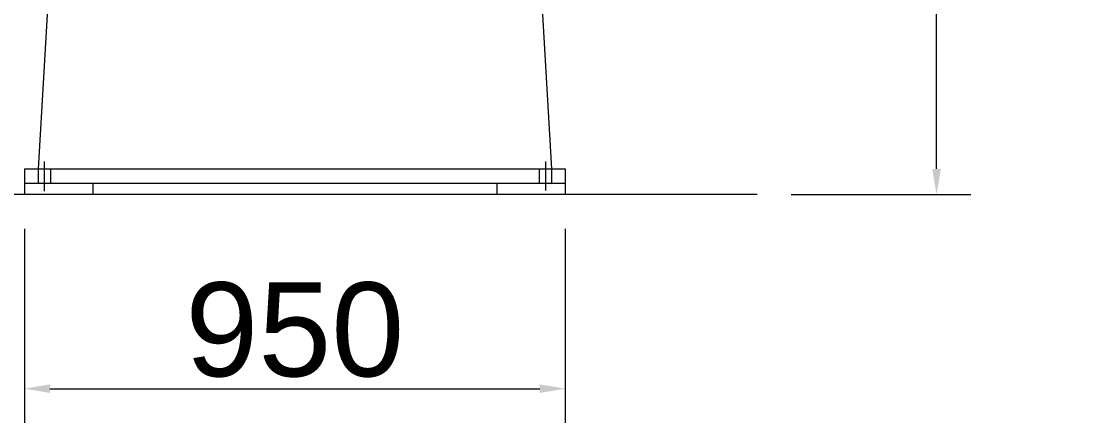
# Model space of a CAD drawing. Header units: millimetres. Extents: x 0 to 559189, y 1 to 426050.
# Drawn here: x 110152 to 157331, y 77505 to 95422 of the extents above; entities that cross this region are included whole.
import ezdxf

# ---------------------------------------------------------------- set-up
doc = ezdxf.new("R2010")
doc.units = ezdxf.units.MM
doc.header["$LTSCALE"] = 25.4
doc.linetypes.add('CENTER', pattern=[50.8, 31.75, -6.35, 6.35, -6.35])
doc.layers.get('Defpoints').update_dxf_attribs({"lineweight": 5})
doc.layers.add('CAXA0', color=7, linetype='Continuous', lineweight=5)
doc.layers.add('CAXA1', color=5, linetype='CENTER', lineweight=5)
doc.styles.add('Roman', font='arial.ttf')
doc.styles.get("Standard").update_dxf_attribs({"font": 'arial.ttf'})
doc.dimstyles.new('ISO-25', dxfattribs={"dimscale": 30, "dimtxt": 38.1, "dimasz": 38.1, "dimexe": 50.8, "dimexo": 50.8, "dimgap": 15.875, "dimtad": 1, "dimtih": 1, "dimtoh": 1, "dimdec": 1, "dimlfac": 0.03937, "dimdsep": 46, "dimtxsty": 'Standard', "dimcen": 63.5, "dimclrd": 7, "dimclre": 7, "dimclrt": 7, "dimadec": 0, "dimazin": 0, "dimtfac": 1, "dimtdec": 1, "dimtmove": 0, "dimatfit": 3, "dimfxl": 25.4, "dimlwd": 5, "dimlwe": 5, "dimarcsym": 0})

# ---------------------------------------------------------------- blocks, each defined once
blk = doc.blocks.new('*D24')
at = {"color": 7, "linetype": 'Continuous', "lineweight": 5, "transparency": 16777216}
for p, q in [((110294, 86162), (110294, 77505)), ((134424, 86162), (134424, 77505)), ((111437, 79029), (133281, 79029))]:
    blk.add_line(p, q, dxfattribs=at)
at = {"color": 7, "transparency": 16777216}
for points in [[(111437, 79220), (111437, 78839), (110294, 79029)], [(133281, 79220), (133281, 78839), (134424, 79029)]]:
    blk.add_solid(points, dxfattribs=at)
at = {"layer": 'Defpoints', "color": 0, "transparency": 16777216}
for p in [(110294, 87686), (134424, 87686), (134424, 79029)]:
    blk.add_point(p, dxfattribs=at)
at = {"color": 7, "lineweight": 5, "transparency": 16777216, "insert": (122359, 81645), "char_height": 4191, "attachment_point": 5, "style": 'Roman'}
blk.add_mtext('950', dxfattribs=at)
blk = doc.blocks.new('*D25')
at = {"color": 7, "linetype": 'Continuous', "lineweight": 5, "transparency": 16777216}
for p, q in [((142352, 155529), (152509, 155529)), ((150985, 154386), (150985, 124224)), ((150985, 88829), (150985, 118992)), ((144500, 87686), (152509, 87686))]:
    blk.add_line(p, q, dxfattribs=at)
at = {"color": 7, "transparency": 16777216}
for points in [[(150794, 154386), (151175, 154386), (150985, 155529)], [(150794, 88829), (151175, 88829), (150985, 87686)]]:
    blk.add_solid(points, dxfattribs=at)
at = {"layer": 'Defpoints', "color": 0, "transparency": 16777216}
for p in [(140828, 155529), (150985, 155529), (142976, 87686)]:
    blk.add_point(p, dxfattribs=at)
at = {"color": 7, "lineweight": 5, "transparency": 16777216, "insert": (150985, 121608), "char_height": 4191, "attachment_point": 5, "style": 'Roman'}
blk.add_mtext('2671', dxfattribs=at)

msp = doc.modelspace()

# ---------------------------------------------------------------- linework, layer by layer
at = {"color": 7, "lineweight": 5}
for p, q in [((110294.17, 88194.37), (110294.16, 87686.31)), ((113342.17, 88194.37), (113342.17, 87686.31)), ((131376.18, 88194.37), (131376.18, 87686.23)), ((134424.18, 88194.37), (134424.18, 87686.23)), ((142975.96, 87686.05), (108008.28, 87686.05))]:
    msp.add_line(p, q, dxfattribs=at)
at = {"layer": 'CAXA0', "color": 7, "linetype": 'Continuous', "lineweight": 5}
for p, q in [((111512.13, 99126.51), (110909.14, 88829.37)), ((133206.81, 99116.38), (133809.2, 88829.37)), ((110294.17, 88829.37), (110294.17, 88194.37)), ((110294.17, 88829.37), (134195.58, 88829.37)), ((110903.77, 88829.37), (110903.77, 88194.37)), ((111462.57, 88829.37), (111462.57, 88194.37)), ((133255.78, 88829.37), (133255.78, 88194.37)), ((133809.2, 88829.37), (134424.18, 88829.37)), ((133814.58, 88829.37), (133814.58, 88194.37)), ((134424.18, 88829.37), (134424.18, 88194.37)), ((110294.17, 88194.37), (134424.18, 88194.37))]:
    msp.add_line(p, q, dxfattribs=at)
at = {"layer": 'CAXA1', "linetype": 'CENTER', "lineweight": 5, "ltscale": 3}
for p, q in [((111183.17, 89160.03), (111183.17, 87845.66)), ((133535.18, 89160.03), (133535.18, 87866.52))]:
    msp.add_line(p, q, dxfattribs=at)

# ---------------------------------------------------------------- dimensions: what is measured, and where the dimension line sits
at = {"color": 7, "lineweight": 5}
dim = msp.add_linear_dim(base=(150984.95, 155529.49), p1=(142975.96, 87686.05), p2=(140827.83, 155529.49), angle=90, dimstyle='ISO-25', override={"dimscale": 30, "dimtxt": 139.7, "dimpost": '\\X', "dimtxsty": 'Roman', "dimtmove": 1}, dxfattribs=at)
dim.commit()
dim.dimension.update_dxf_attribs({"geometry": '*D25', "text_midpoint": (150984.95, 121607.77), "dimtype": 160})
dim = msp.add_linear_dim(base=(134424.18, 79029.25), p1=(110294.16, 87686.31), p2=(134424.18, 87686.23), dimstyle='ISO-25', override={"dimscale": 30, "dimtxt": 139.7, "dimpost": '\\X', "dimtxsty": 'Roman', "dimtmove": 1}, dxfattribs=at)
dim.commit()
dim.dimension.update_dxf_attribs({"geometry": '*D24', "text_midpoint": (122359.17, 79029.25), "dimtype": 160})

doc.saveas('drawing.dxf')
